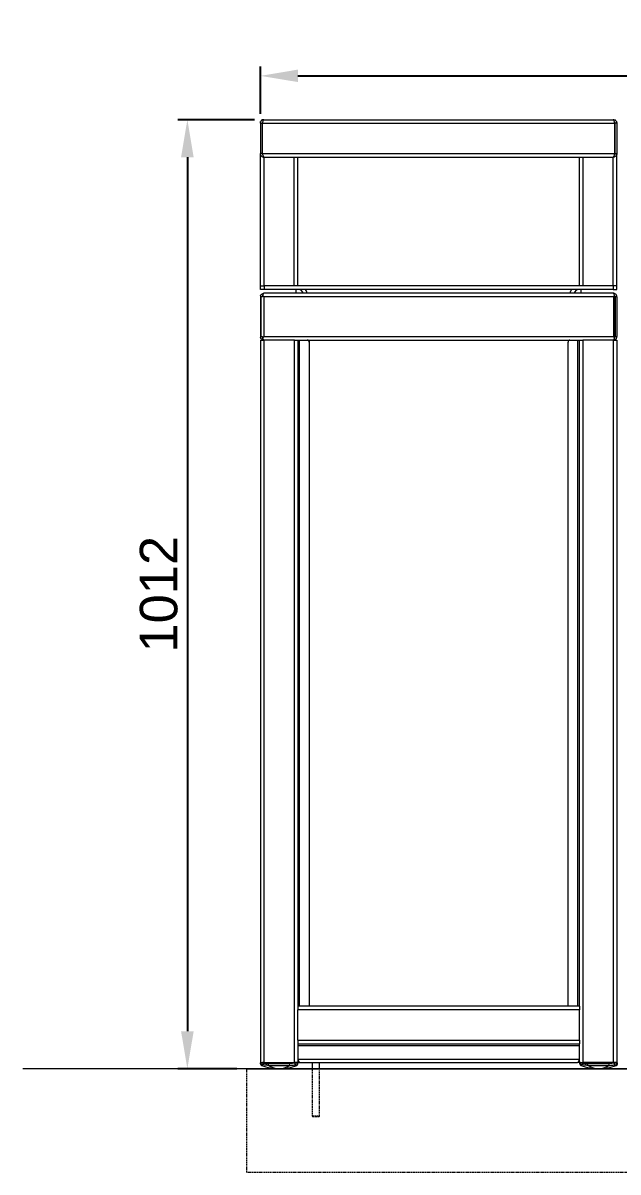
# Model space of a CAD drawing. Header units: millimetres. Extents: x -170 to 4673, y -341 to 2839.
# Drawn here: x -170 to 464, y 1614 to 2839 of the extents above; entities that cross this region are included whole.
import ezdxf

# ---------------------------------------------------------------- set-up
doc = ezdxf.new("R2010")
doc.units = ezdxf.units.MM
doc.linetypes.add('HIDDEN', pattern=[1.905, 1.27, -0.635])
for name, color, linetype, lineweight in [('ZANO_R', 7, 'Continuous', 0), ('ZANO_R_przerywana', 7, 'HIDDEN', 0), ('ZANO_W', 1, 'Continuous', 0)]:
    doc.layers.add(name, color=color, linetype=linetype, lineweight=lineweight)
doc.styles.add('Arial', font='arial.ttf')
doc.styles.get("Standard").update_dxf_attribs({"font": 'ARIALUNI.TTF'})
doc.dimstyles.new('pl i ang', dxfattribs={"dimtxt": 50, "dimasz": 50, "dimexe": 1.25, "dimexo": 0.625, "dimgap": 10, "dimtad": 1, "dimtoh": 1, "dimtxsty": 'Standard', "dimcen": 2.5, "dimclrd": 1, "dimclre": 1, "dimclrt": 1, "dimadec": 0, "dimazin": 0, "dimtfac": 1, "dimtmove": 0, "dimatfit": 3, "dimfxl": 1, "dimarcsym": 1})

# ---------------------------------------------------------------- blocks, each defined once
blk = doc.blocks.new('*D421')
at = {"layer": 'ZANO_W', "color": 1, "lineweight": -2}
for p, q in [((76.9, 2735.9), (-4.8, 2735.9)), ((5.2, 2695.9), (5.2, 1764.2)), ((58.1, 1724.2), (-4.8, 1724.2))]:
    blk.add_line(p, q, dxfattribs=at)
at = {"layer": 'ZANO_W', "color": 1}
for points in [[(11.9, 2695.9), (-1.5, 2695.9), (5.2, 2735.9)], [(-1.5, 1764.2), (11.9, 1764.2), (5.2, 1724.2)]]:
    blk.add_solid(points, dxfattribs=at)
at = {"layer": 'ZANO_W', "color": 1, "insert": (-25.2, 2230.1), "char_height": 40, "attachment_point": 5, "rotation": 90, "style": 'Arial'}
blk.add_mtext('1012', dxfattribs=at)
blk = doc.blocks.new('*D422')
at = {"layer": 'ZANO_W', "color": 1, "lineweight": -2}
for p, q in [((83.1, 2742.1), (83.1, 2792.6)), ((1227.1, 2742.1), (1227.1, 2792.6)), ((123.1, 2782.6), (1187.1, 2782.6))]:
    blk.add_line(p, q, dxfattribs=at)
at = {"layer": 'ZANO_W', "color": 1}
for points in [[(123.1, 2789.3), (123.1, 2776), (83.1, 2782.6)], [(1187.1, 2776), (1187.1, 2789.3), (1227.1, 2782.6)]]:
    blk.add_solid(points, dxfattribs=at)
at = {"layer": 'ZANO_W', "color": 1, "insert": (655.1, 2812.7), "char_height": 40, "attachment_point": 5, "style": 'Arial'}
blk.add_mtext('1144', dxfattribs=at)

msp = doc.modelspace()

# ---------------------------------------------------------------- linework, layer by layer
at = {"layer": 'ZANO_R'}
for p, q in [((83.1, 2732.1), (83.1, 2733.9)), ((83.1, 2733.9), (83.6, 2733.9)), ((83.1, 2732.1), (85.1, 2732.1)), ((83.1, 2732.1), (83.1, 2699.7)), ((84.6, 2735.1), (84.6, 2735.9)), ((86.9, 2735.9), (84.6, 2735.9)), ((85.1, 2732.1), (85.1, 2699.7)), ((85.3, 2732.1), (460.8, 2732.1)), ((85.3, 2699.7), (85.3, 2732.1)), ((86.9, 2735.9), (459.3, 2735.9)), ((459.3, 2735.9), (461.6, 2735.9)), ((460.8, 2699.7), (460.8, 2732.1)), ((463.1, 2732.1), (461.1, 2732.1)), ((461.1, 2732.1), (461.1, 2699.7)), ((461.6, 2735.1), (461.6, 2735.9)), ((462.6, 2733.9), (463.1, 2733.9)), ((463.1, 2732.1), (463.1, 2733.9)), ((463.1, 2732.1), (463.1, 2699.7)), ((83.1, 2558.9), (83.1, 2699.7)), ((85.1, 2699.7), (83.1, 2699.7)), ((85.3, 2699.7), (460.8, 2699.7)), ((87.1, 2695.9), (86.9, 2695.9)), ((87.1, 2695.9), (459.1, 2695.9)), ((87.1, 2558.9), (87.1, 2695.9)), ((119.1, 2558.9), (119.1, 2695.9)), ((123.1, 2558.9), (123.1, 2695.9)), ((423.1, 2558.9), (423.1, 2695.9)), ((427.1, 2558.9), (427.1, 2695.9)), ((459.1, 2695.9), (459.3, 2695.9)), ((459.1, 2558.9), (459.1, 2695.9)), ((461.1, 2699.7), (463.1, 2699.7)), ((463.1, 2558.9), (463.1, 2699.7)), ((83.1, 2554.9), (83.1, 2558.9)), ((83.1, 2558.9), (87.1, 2558.9)), ((87.1, 2554.9), (83.1, 2554.9)), ((459.3, 2550.9), (86.9, 2550.9)), ((87.1, 2558.9), (87.1, 2554.9)), ((459.1, 2558.9), (87.1, 2558.9)), ((459.1, 2554.9), (87.1, 2554.9)), ((121.1, 2550.9), (121.1, 2554.9)), ((425.1, 2550.9), (425.1, 2554.9)), ((459.1, 2558.9), (459.1, 2554.9)), ((463.1, 2558.9), (459.1, 2558.9)), ((459.1, 2554.9), (463.1, 2554.9)), ((463.1, 2554.9), (463.1, 2558.9)), ((83.1, 2547.1), (83.1, 2504.7)), ((83.6, 2547.1), (83.5, 2547.1)), ((83.5, 2547.1), (83.5, 2504.7)), ((83.6, 2547.1), (83.6, 2504.7)), ((85.1, 2547.1), (83.6, 2547.1)), ((459.4, 2547.1), (86.8, 2547.1)), ((86.8, 2547.1), (86.8, 2504.7)), ((459.4, 2547.1), (459.4, 2504.7)), ((461.1, 2547.1), (461.2, 2547.1)), ((461.1, 2547.1), (461.1, 2504.7)), ((461.2, 2547.1), (461.2, 2504.7)), ((462.7, 2547.1), (461.2, 2547.1)), ((463.1, 2547.1), (463.1, 2504.7)), ((83.1, 2500.9), (83.1, 1730.9)), ((83.1, 2500.9), (86.9, 2500.9)), ((83.6, 2504.7), (83.5, 2504.7)), ((83.6, 2504.7), (85.1, 2504.7)), ((86.8, 2504.7), (459.4, 2504.7)), ((86.9, 2500.9), (86.9, 1730.9)), ((119.3, 2500.9), (86.9, 2500.9)), ((119.3, 2500.9), (123.1, 2500.9)), ((119.3, 1730.9), (119.3, 2500.9)), ((123.1, 2500.9), (423.1, 2500.9)), ((123.1, 2500.9), (123.1, 1790.9)), ((124.9, 1790.9), (124.9, 2500.9)), ((135.1, 2500.9), (135.1, 2498.9)), ((135.1, 2498.9), (135.1, 1790.9)), ((411.1, 2500.9), (411.1, 2498.9)), ((411.1, 1790.9), (411.1, 2498.9)), ((421.3, 2500.9), (421.3, 1790.9)), ((423.1, 1790.9), (423.1, 2500.9)), ((423.1, 2500.9), (426.9, 2500.9)), ((459.3, 2500.9), (426.9, 2500.9)), ((426.9, 2500.9), (426.9, 1730.9)), ((459.3, 2500.9), (459.3, 1730.9)), ((459.3, 2500.9), (463.1, 2500.9)), ((461.1, 2504.7), (461.2, 2504.7)), ((461.2, 2504.7), (462.7, 2504.7)), ((463.1, 2500.9), (463.1, 1730.9)), ((423.1, 1790.9), (123.1, 1790.9)), ((123.1, 1790.9), (123.1, 1787.1)), ((423.1, 1790.9), (423.1, 1787.1)), ((123.1, 1754.7), (123.1, 1787.1)), ((423.1, 1787.1), (123.1, 1787.1)), ((423.1, 1754.7), (423.1, 1787.1)), ((123.1, 1754.7), (123.1, 1750.9)), ((123.1, 1754.7), (423.1, 1754.7)), ((423.1, 1754.7), (423.1, 1750.9)), ((123.1, 1750.9), (423.1, 1750.9)), ((123.1, 1750.9), (123.1, 1730.9)), ((123.1, 1749.1), (423.1, 1749.1)), ((423.1, 1730.9), (423.1, 1750.9)), ((83.5, 1730.9), (83.1, 1730.9)), ((83.1, 1730.4), (83.1, 1730.7)), ((86.1, 1730.7), (83.1, 1730.7)), ((83.5, 1730.9), (85.2, 1730.9)), ((86.9, 1730.9), (85.2, 1730.9)), ((85.7, 1728.5), (86.1, 1730.4)), ((86.1, 1730.7), (86.1, 1730.9)), ((86.1, 1730.7), (86.1, 1730.4)), ((86.1, 1730.7), (120.1, 1730.7)), ((86.9, 1730.9), (119.3, 1730.9)), ((91.8, 1727.9), (91.8, 1729.7)), ((114.3, 1729.7), (91.8, 1729.7)), ((91.8, 1727.9), (114.3, 1727.9)), ((114.3, 1727.9), (114.3, 1729.7)), ((121, 1730.9), (119.3, 1730.9)), ((120.1, 1730.7), (120.1, 1730.9)), ((120.1, 1730.7), (120.1, 1730.4)), ((120.1, 1730.7), (123.1, 1730.7)), ((120.5, 1728.5), (120.1, 1730.4)), ((122.7, 1730.9), (121, 1730.9)), ((123.1, 1730.9), (122.7, 1730.9)), ((123.1, 1734.7), (423.1, 1734.7)), ((123.1, 1730.4), (123.1, 1730.7)), ((124.9, 1730.9), (421.3, 1730.9)), ((138.1, 1730.9), (138.1, 1724.2)), ((146.1, 1724.2), (146.1, 1730.9)), ((424.2, 1730.9), (423.1, 1730.9)), ((423.6, 1730.4), (423.6, 1730.7)), ((426.6, 1730.7), (423.6, 1730.7)), ((424.2, 1730.9), (426.6, 1730.9)), ((426.2, 1728.5), (426.6, 1730.4)), ((426.6, 1730.7), (426.6, 1730.9)), ((460.6, 1730.9), (426.6, 1730.9)), ((426.6, 1730.7), (426.6, 1730.4)), ((426.6, 1730.7), (460.6, 1730.7)), ((454.8, 1729.7), (432.3, 1729.7)), ((432.3, 1727.9), (432.3, 1729.7)), ((432.3, 1727.9), (454.8, 1727.9)), ((454.8, 1727.9), (454.8, 1729.7)), ((460.6, 1730.7), (460.6, 1730.9)), ((463.3, 1730.9), (460.6, 1730.9)), ((460.6, 1730.7), (460.6, 1730.4)), ((460.6, 1730.7), (463.6, 1730.7)), ((461, 1728.5), (460.6, 1730.4)), ((463.6, 1730.4), (463.6, 1730.7)), ((68.1, 1724.2), (1242.1, 1724.2))]:
    msp.add_line(p, q, dxfattribs=at)
msp.add_lwpolyline([(2991.8, 1724.2), (-170.1, 1724.2)], dxfattribs=at)
for centre, radius, start, end in [((123.5, 2549.3), 5.6, 16.6015, 90), ((123.5, 2549.3), 9.6, 9.5941, 35.6853), ((422.7, 2549.3), 9.6, 144.3147, 170.4059), ((422.7, 2549.3), 5.6, 90, 163.3985), ((133.1, 2498.9), 2, 0, 90), ((413.1, 2498.9), 2, 90, 180), ((83.3, 1730.7), 0.25, 90, 180), ((85, 1730.4), 1.96, 180.4463, 255.7075), ((85.1, 1729.7), 2, 180, 247.9757), ((103.1, 1774.2), 50, 247.9757, 270), ((103.1, 1774.2), 50, 270, 292.0243), ((121.1, 1730.4), 1.96, 284.2925, 359.5537), ((121.1, 1729.7), 2, 292.0243, 0), ((122.8, 1730.7), 0.25, 0, 90), ((423.8, 1730.7), 0.25, 90, 180), ((425.5, 1730.4), 1.96, 180.4463, 255.7075), ((425.6, 1729.7), 2, 180, 247.9757), ((443.6, 1774.2), 50, 247.9757, 270), ((443.6, 1774.2), 50, 270, 292.0243), ((461.6, 1730.4), 1.96, 284.2925, 359.5537), ((461.6, 1729.7), 2, 292.0243, 0), ((463.3, 1730.7), 0.25, 0, 90)]:
    msp.add_arc(centre, radius, start, end, dxfattribs=at)
for centre, start_param, end_param in [((103.1, 1774.2), 2.757196, 3.141593), ((103.1, 1774.2), 3.141593, 3.525989), ((443.6, 1774.2), 2.757196, 3.141593), ((443.6, 1774.2), 3.141593, 3.525989)]:
    msp.add_ellipse(centre, major_axis=(0, 50), ratio=0.6, start_param=start_param, end_param=end_param, dxfattribs=at)
for points, knots in [([(86.9, 2735.9), (86.4, 2735.9), (85.4, 2735.7), (84.1, 2734.8), (83.2, 2733.6), (83.1, 2732.6), (83.1, 2732.1)], [0, 0, 0, 0, 0.254662, 0.509553, 0.764446, 1, 1, 1, 1]), ([(85.7, 2733.4), (85.6, 2733.4), (85.4, 2733.2), (85.2, 2732.8), (85.1, 2732.4), (85.1, 2732.1)], [0, 0, 0, 0, 0.131509, 0.477329, 1, 1, 1, 1]), ([(459.3, 2735.9), (459.8, 2735.9), (460.8, 2735.7), (462.1, 2734.8), (462.9, 2733.6), (463, 2732.6), (463.1, 2732.1)], [0, 0, 0, 0, 0.254662, 0.509553, 0.764446, 1, 1, 1, 1]), ([(460.5, 2733.4), (460.5, 2733.4), (460.7, 2733.2), (461, 2732.8), (461, 2732.4), (461.1, 2732.1)], [0, 0, 0, 0, 0.131509, 0.477329, 1, 1, 1, 1]), ([(85.1, 2699.7), (85.1, 2699.5), (85.2, 2699), (85.5, 2698.5), (85.7, 2698.4), (85.7, 2698.4)], [0, 0, 0, 0, 0.451473, 0.902946, 1, 1, 1, 1]), ([(461.1, 2699.7), (461.1, 2699.5), (461, 2699), (460.7, 2698.5), (460.5, 2698.4), (460.4, 2698.4)], [0, 0, 0, 0, 0.451473, 0.902946, 1, 1, 1, 1]), ([(83.3, 2548.4), (83.3, 2548.4), (83.2, 2548.2), (83.1, 2547.7), (83.1, 2547.3), (83.1, 2547.1), (83.1, 2547.1)], [0, 0, 0, 0, 0.0953579, 0.5413894, 0.9933855, 1, 1, 1, 1]), ([(83.3, 2548.4), (83.5, 2548.8), (83.9, 2549.6), (85, 2550.5), (86, 2550.9), (86.7, 2550.9), (86.9, 2550.9)], [0, 0, 0, 0, 0.28886, 0.57814, 0.86742, 1, 1, 1, 1]), ([(83.5, 2547.1), (83.5, 2547.3), (83.4, 2547.6), (83.4, 2548), (83.3, 2548.3), (83.3, 2548.4)], [0, 0, 0, 0, 0.371068, 0.702236, 1, 1, 1, 1]), ([(85.5, 2548.4), (85.4, 2548.3), (85.3, 2547.8), (85.2, 2547.4), (85.1, 2547.1)], [0, 0, 0, 0, 0.3373908, 1, 1, 1, 1]), ([(85.5, 2548.4), (85.6, 2548.8), (85.9, 2549.6), (86.3, 2550.5), (86.6, 2550.9), (86.8, 2550.9), (86.9, 2550.9)], [0, 0, 0, 0, 0.28886, 0.57814, 0.86742, 1, 1, 1, 1]), ([(86.8, 2547.1), (86.8, 2547.1), (86.6, 2547.3), (86.2, 2547.7), (85.8, 2548.2), (85.5, 2548.4), (85.5, 2548.4)], [0, 0, 0, 0, 0.0066145, 0.4527226, 0.904642, 1, 1, 1, 1]), ([(462.8, 2548.4), (462.7, 2548.8), (462.3, 2549.6), (461.2, 2550.5), (460.1, 2550.9), (459.5, 2550.9), (459.3, 2550.9)], [0, 0, 0, 0, 0.28886, 0.57814, 0.86742, 1, 1, 1, 1]), ([(460.7, 2548.4), (460.5, 2548.8), (460.3, 2549.6), (459.9, 2550.5), (459.5, 2550.9), (459.3, 2550.9), (459.3, 2550.9)], [0, 0, 0, 0, 0.28886, 0.57814, 0.86742, 1, 1, 1, 1]), ([(460.7, 2548.4), (460.6, 2548.4), (460.4, 2548.2), (460, 2547.7), (459.6, 2547.3), (459.4, 2547.1), (459.4, 2547.1)], [0, 0, 0, 0, 0.0953579, 0.5413894, 0.9933855, 1, 1, 1, 1]), ([(461.1, 2547.1), (461, 2547.3), (460.9, 2547.6), (460.8, 2548), (460.7, 2548.3), (460.7, 2548.4)], [0, 0, 0, 0, 0.3710679, 0.7022356, 1, 1, 1, 1]), ([(462.8, 2548.4), (462.8, 2548.3), (462.8, 2547.8), (462.7, 2547.4), (462.7, 2547.1)], [0, 0, 0, 0, 0.337391, 1, 1, 1, 1]), ([(463.1, 2547.1), (463.1, 2547.1), (463.1, 2547.3), (463, 2547.7), (462.9, 2548.2), (462.9, 2548.4), (462.8, 2548.4)], [0, 0, 0, 0, 0.006615, 0.452723, 0.904642, 1, 1, 1, 1]), ([(83.1, 2504.7), (83.1, 2504.7), (83.1, 2504.5), (83.1, 2504.1), (83.2, 2503.7), (83.3, 2503.4), (83.3, 2503.4)], [0, 0, 0, 0, 0.006615, 0.452723, 0.904642, 1, 1, 1, 1]), ([(83.3, 2503.4), (83.3, 2503.6), (83.4, 2504), (83.5, 2504.4), (83.5, 2504.7)], [0, 0, 0, 0, 0.337391, 1, 1, 1, 1]), ([(86.9, 2500.9), (86.4, 2501), (85.5, 2501.1), (84.4, 2501.8), (83.7, 2502.6), (83.4, 2503.2), (83.3, 2503.4)], [0, 0, 0, 0, 0.28924, 0.578521, 0.867803, 1, 1, 1, 1]), ([(85.1, 2504.7), (85.1, 2504.6), (85.2, 2504.3), (85.4, 2503.8), (85.5, 2503.5), (85.5, 2503.4)], [0, 0, 0, 0, 0.371068, 0.702236, 1, 1, 1, 1]), ([(85.5, 2503.4), (85.5, 2503.4), (85.8, 2503.7), (86.2, 2504.1), (86.6, 2504.5), (86.8, 2504.7), (86.8, 2504.7)], [0, 0, 0, 0, 0.095358, 0.541389, 0.993385, 1, 1, 1, 1]), ([(86.9, 2500.9), (86.7, 2501), (86.5, 2501.1), (86.1, 2501.8), (85.7, 2502.6), (85.5, 2503.2), (85.5, 2503.4)], [0, 0, 0, 0, 0.28924, 0.578521, 0.867803, 1, 1, 1, 1]), ([(459.3, 2500.9), (459.7, 2501), (460.6, 2501.1), (461.8, 2501.8), (462.5, 2502.6), (462.8, 2503.2), (462.8, 2503.4)], [0, 0, 0, 0, 0.28924, 0.578521, 0.867803, 1, 1, 1, 1]), ([(459.3, 2500.9), (459.4, 2501), (459.7, 2501.1), (460.1, 2501.8), (460.4, 2502.6), (460.6, 2503.2), (460.7, 2503.4)], [0, 0, 0, 0, 0.28924, 0.578521, 0.867803, 1, 1, 1, 1]), ([(459.4, 2504.7), (459.4, 2504.7), (459.6, 2504.5), (460, 2504.1), (460.4, 2503.7), (460.6, 2503.4), (460.7, 2503.4)], [0, 0, 0, 0, 0.006615, 0.452723, 0.904642, 1, 1, 1, 1]), ([(460.7, 2503.4), (460.7, 2503.6), (460.8, 2504), (461, 2504.4), (461.1, 2504.7)], [0, 0, 0, 0, 0.337391, 1, 1, 1, 1]), ([(462.7, 2504.7), (462.7, 2504.6), (462.7, 2504.3), (462.8, 2503.8), (462.8, 2503.5), (462.8, 2503.4)], [0, 0, 0, 0, 0.371068, 0.702236, 1, 1, 1, 1]), ([(462.8, 2503.4), (462.9, 2503.4), (462.9, 2503.7), (463, 2504.1), (463.1, 2504.5), (463.1, 2504.7), (463.1, 2504.7)], [0, 0, 0, 0, 0.095358, 0.541389, 0.993385, 1, 1, 1, 1]), ([(83.1, 1730.4), (83.1, 1730.4), (83.2, 1730.4), (83.7, 1730.5), (84.4, 1730.5), (85.2, 1730.4), (85.8, 1730.4), (86.1, 1730.4)], [0, 0, 0, 0, 0.209411, 0.421238, 0.629113, 0.833923, 1, 1, 1, 1]), ([(83.1, 1729.7), (83.1, 1729.8), (83.1, 1729.8), (83.1, 1730.2), (83.1, 1730.4)], [0, 0, 0, 0, 0.4970726, 1, 1, 1, 1]), ([(84.6, 1728.5), (84.5, 1728.3), (84.4, 1727.9), (84.4, 1727.9), (84.3, 1727.9)], [0, 0, 0, 0, 0.6464252, 1, 1, 1, 1]), ([(85.7, 1728.5), (85.6, 1728.5), (85.4, 1728.5), (85.1, 1728.6), (84.8, 1728.6), (84.6, 1728.6), (84.6, 1728.5), (84.6, 1728.5)], [0, 0, 0, 0, 0.164893, 0.370058, 0.579285, 0.791839, 1, 1, 1, 1]), ([(91.8, 1727.9), (90.5, 1727.9), (88.4, 1728), (86.4, 1728.4), (85.7, 1728.5)], [0, 0, 0, 0, 0.646615, 1, 1, 1, 1]), ([(86.1, 1730.4), (87, 1730.2), (88.9, 1729.8), (90.9, 1729.8), (91.8, 1729.7)], [0, 0, 0, 0, 0.4971692, 1, 1, 1, 1]), ([(120.1, 1730.4), (119.1, 1730.2), (117.2, 1729.8), (115.3, 1729.8), (114.3, 1729.7)], [0, 0, 0, 0, 0.497169, 1, 1, 1, 1]), ([(114.3, 1727.9), (115.7, 1727.9), (117.7, 1728), (119.8, 1728.4), (120.5, 1728.5)], [0, 0, 0, 0, 0.646615, 1, 1, 1, 1]), ([(123.1, 1730.4), (123.1, 1730.4), (123, 1730.4), (122.5, 1730.5), (121.8, 1730.5), (120.9, 1730.4), (120.3, 1730.4), (120.1, 1730.4)], [0, 0, 0, 0, 0.209411, 0.421238, 0.629113, 0.833923, 1, 1, 1, 1]), ([(120.5, 1728.5), (120.6, 1728.5), (120.8, 1728.5), (121.1, 1728.6), (121.4, 1728.6), (121.6, 1728.6), (121.6, 1728.5), (121.6, 1728.5)], [0, 0, 0, 0, 0.164893, 0.370058, 0.579285, 0.791839, 1, 1, 1, 1]), ([(121.6, 1728.5), (121.7, 1728.3), (121.7, 1727.9), (121.8, 1727.9), (121.8, 1727.9)], [0, 0, 0, 0, 0.646425, 1, 1, 1, 1]), ([(123.1, 1734.7), (123.1, 1734.4), (123.1, 1734.1), (123.3, 1733.9), (123.4, 1733.8)], [0, 0, 0, 0, 0.797488, 1, 1, 1, 1]), ([(123.1, 1734.7), (123.2, 1734.3), (123.5, 1733.4), (123.9, 1732.2), (124.3, 1731.3), (124.6, 1731), (124.8, 1730.9), (124.9, 1730.9)], [0, 0, 0, 0, 0.2242754, 0.4485827, 0.6728901, 0.8971973, 1, 1, 1, 1]), ([(123.1, 1731.4), (123.5, 1731.2), (124.1, 1730.9), (124.7, 1730.9), (124.9, 1730.9)], [0, 0, 0, 0, 0.673919, 1, 1, 1, 1]), ([(123.1, 1729.7), (123.1, 1729.8), (123.1, 1729.8), (123.1, 1730.2), (123.1, 1730.4)], [0, 0, 0, 0, 0.497073, 1, 1, 1, 1]), ([(423.1, 1734.7), (422.9, 1734.3), (422.7, 1733.4), (422.3, 1732.2), (421.9, 1731.3), (421.5, 1731), (421.3, 1730.9), (421.3, 1730.9)], [0, 0, 0, 0, 0.224275, 0.448583, 0.67289, 0.897197, 1, 1, 1, 1]), ([(423.1, 1731.4), (422.7, 1731.2), (422.1, 1730.9), (421.5, 1730.9), (421.3, 1730.9)], [0, 0, 0, 0, 0.673919, 1, 1, 1, 1]), ([(423.1, 1734.7), (423.1, 1734.4), (423, 1734.1), (422.8, 1733.9), (422.8, 1733.8)], [0, 0, 0, 0, 0.797488, 1, 1, 1, 1]), ([(423.6, 1730.4), (423.6, 1730.4), (423.7, 1730.4), (424.2, 1730.5), (424.9, 1730.5), (425.7, 1730.4), (426.3, 1730.4), (426.6, 1730.4)], [0, 0, 0, 0, 0.209411, 0.421238, 0.629113, 0.833923, 1, 1, 1, 1]), ([(423.6, 1729.7), (423.6, 1729.8), (423.6, 1729.8), (423.6, 1730.2), (423.6, 1730.4)], [0, 0, 0, 0, 0.4970726, 1, 1, 1, 1]), ([(425.1, 1728.5), (425, 1728.3), (424.9, 1727.9), (424.9, 1727.9), (424.8, 1727.9)], [0, 0, 0, 0, 0.6464252, 1, 1, 1, 1]), ([(426.2, 1728.5), (426.1, 1728.5), (425.9, 1728.5), (425.6, 1728.6), (425.3, 1728.6), (425.1, 1728.6), (425.1, 1728.5), (425.1, 1728.5)], [0, 0, 0, 0, 0.164893, 0.370058, 0.579285, 0.791839, 1, 1, 1, 1]), ([(432.3, 1727.9), (431, 1727.9), (428.9, 1728), (426.9, 1728.4), (426.2, 1728.5)], [0, 0, 0, 0, 0.646615, 1, 1, 1, 1]), ([(426.6, 1730.4), (427.5, 1730.2), (429.4, 1729.8), (431.4, 1729.8), (432.3, 1729.7)], [0, 0, 0, 0, 0.4971692, 1, 1, 1, 1]), ([(460.6, 1730.4), (459.6, 1730.2), (457.7, 1729.8), (455.8, 1729.8), (454.8, 1729.7)], [0, 0, 0, 0, 0.497169, 1, 1, 1, 1]), ([(454.8, 1727.9), (456.2, 1727.9), (458.2, 1728), (460.3, 1728.4), (461, 1728.5)], [0, 0, 0, 0, 0.646615, 1, 1, 1, 1]), ([(463.6, 1730.4), (463.6, 1730.4), (463.5, 1730.4), (463, 1730.5), (462.3, 1730.5), (461.4, 1730.4), (460.8, 1730.4), (460.6, 1730.4)], [0, 0, 0, 0, 0.2094106, 0.4212376, 0.6291135, 0.8339229, 1, 1, 1, 1]), ([(461, 1728.5), (461.1, 1728.5), (461.3, 1728.5), (461.6, 1728.6), (461.9, 1728.6), (462.1, 1728.6), (462.1, 1728.5), (462.1, 1728.5)], [0, 0, 0, 0, 0.164893, 0.370058, 0.579285, 0.791839, 1, 1, 1, 1]), ([(462.1, 1728.5), (462.2, 1728.3), (462.2, 1727.9), (462.3, 1727.9), (462.3, 1727.9)], [0, 0, 0, 0, 0.646425, 1, 1, 1, 1]), ([(463.6, 1729.7), (463.6, 1729.8), (463.6, 1729.8), (463.6, 1730.2), (463.6, 1730.4)], [0, 0, 0, 0, 0.497073, 1, 1, 1, 1])]:
    msp.add_open_spline(points, degree=3, knots=knots, dxfattribs=at)
for points in [[(85.3, 2732.1), (85.5, 2732.6), (85.7, 2733.6), (86.1, 2734.9), (86.5, 2735.7), (86.8, 2735.9), (86.9, 2735.9)], [(460.8, 2732.1), (460.7, 2732.6), (460.4, 2733.6), (460.1, 2734.9), (459.7, 2735.7), (459.4, 2735.9), (459.3, 2735.9)], [(83.1, 2699.7), (83.1, 2699.2), (83.3, 2698.2), (84.1, 2697), (85.4, 2696.1), (86.4, 2696), (86.9, 2695.9)], [(87.1, 2695.9), (86.9, 2696), (86.6, 2696.1), (86.2, 2697), (85.8, 2698.2), (85.5, 2699.2), (85.3, 2699.7)], [(459.1, 2695.9), (459.3, 2696), (459.5, 2696.1), (460, 2697), (460.4, 2698.2), (460.7, 2699.2), (460.8, 2699.7)], [(463.1, 2699.7), (463, 2699.2), (462.9, 2698.2), (462, 2697), (460.8, 2696.1), (459.8, 2696), (459.3, 2695.9)]]:
    msp.add_open_spline(points, degree=3, dxfattribs=at)
at = {"layer": 'ZANO_R_przerywana'}
for p, q in [((68.1, 1724.2), (68.1, 1614.2)), ((138.1, 1723.2), (138.1, 1673.6)), ((146.1, 1673.6), (146.1, 1723.2)), ((138.1, 1673.6), (138.8, 1672.9)), ((142.1, 1673.6), (138.1, 1673.6)), ((142.1, 1672.9), (138.8, 1672.9)), ((146.1, 1673.6), (142.1, 1673.6)), ((145.4, 1672.9), (142.1, 1672.9)), ((145.4, 1672.9), (146.1, 1673.6)), ((68.1, 1614.2), (1242.1, 1614.2))]:
    msp.add_line(p, q, dxfattribs=at)

# ---------------------------------------------------------------- dimensions: what is measured, and where the dimension line sits
at = {"layer": 'ZANO_W'}
dim = msp.add_linear_dim(base=(1227.1, 2782.6), p1=(83.1, 2732.1), p2=(1227.1, 2732.1), dimstyle='pl i ang', override={"dimtxt": 40, "dimasz": 40, "dimexe": 10, "dimexo": 10, "dimtoh": 0, "dimdec": 0, "dimtxsty": 'Arial', "dimtdec": 0, "dimtmove": 1}, dxfattribs=at)
dim.commit()
dim.dimension.update_dxf_attribs({"geometry": '*D422', "text_midpoint": (655.1, 2812.7)})
dim = msp.add_linear_dim(base=(5.2, 1724.2), p1=(86.9, 2735.9), p2=(68.1, 1724.2), angle=90, dimstyle='pl i ang', override={"dimtxt": 40, "dimasz": 40, "dimexe": 10, "dimexo": 10, "dimtoh": 0, "dimdec": 0, "dimtxsty": 'Arial', "dimtdec": 0, "dimtmove": 1}, dxfattribs=at)
dim.commit()
dim.dimension.update_dxf_attribs({"geometry": '*D421', "text_midpoint": (-25.2, 2230.1)})

doc.saveas('drawing.dxf')
